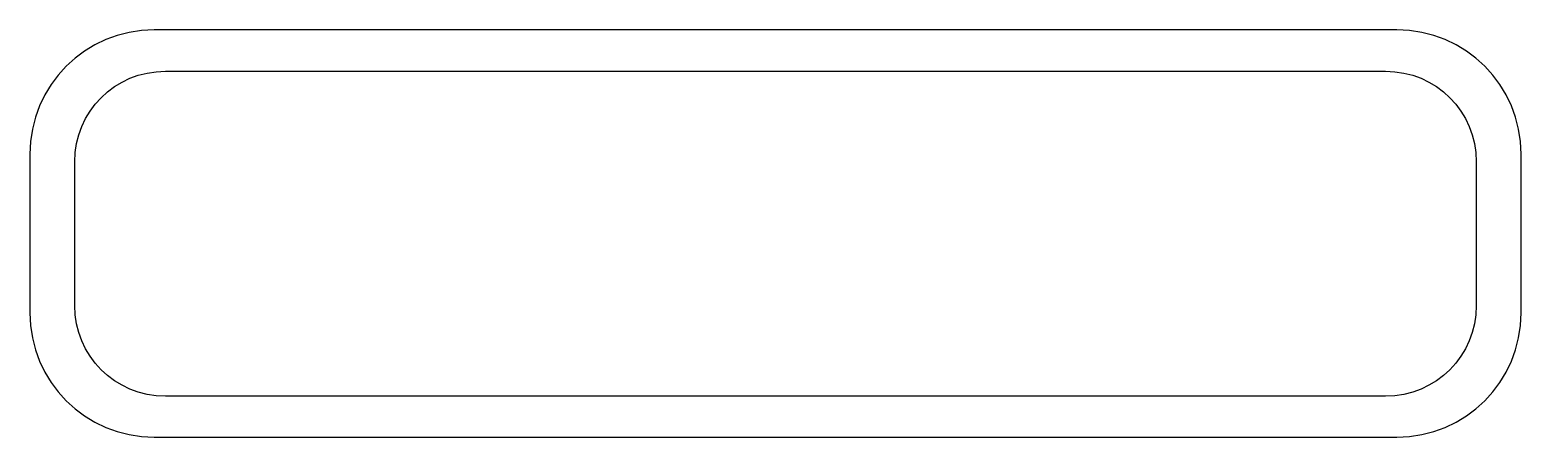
# Model space of a CAD drawing. Extents: x 30 to 180, y 128 to 169.
import ezdxf

# ---------------------------------------------------------------- set-up
doc = ezdxf.new("R2010")
doc.units = 0
doc.layers.add('Layer_1', color=7, linetype='CONTINUOUS')

msp = doc.modelspace()

# ---------------------------------------------------------------- linework, layer by layer
at = {"layer": 'Layer_1', "color": 7}
for p, q in [((37.833852, 167.93591), (36.744592, 167.41123)), ((38.978728, 168.35488), (37.833852, 167.93591)), ((40.172957, 168.6619), (38.978728, 168.35488)), ((41.410278, 168.85071), (40.172957, 168.6619)), ((42.684432, 168.91501), (41.410278, 168.85071)), ((50.473879, 168.91501), (42.684432, 168.91501)), ((58.263326, 168.91501), (50.473879, 168.91501)), ((66.052773, 168.91501), (58.263326, 168.91501)), ((73.84222, 168.91501), (66.052773, 168.91501)), ((81.631667, 168.91501), (73.84222, 168.91501)), ((89.421114, 168.91501), (81.631667, 168.91501)), ((97.210561, 168.91501), (89.421114, 168.91501)), ((105.00001, 168.91501), (97.210561, 168.91501)), ((112.78945, 168.91501), (105.00001, 168.91501)), ((120.5789, 168.91501), (112.78945, 168.91501)), ((128.36835, 168.91501), (120.5789, 168.91501)), ((136.1578, 168.91501), (128.36835, 168.91501)), ((143.94724, 168.91501), (136.1578, 168.91501)), ((151.73669, 168.91501), (143.94724, 168.91501)), ((159.52614, 168.91501), (151.73669, 168.91501)), ((167.31558, 168.91501), (159.52614, 168.91501)), ((168.58974, 168.85071), (167.31558, 168.91501)), ((169.82706, 168.6619), (168.58974, 168.85071)), ((171.02129, 168.35488), (169.82706, 168.6619)), ((172.16617, 167.93591), (171.02129, 168.35488)), ((173.25543, 167.41123), (172.16617, 167.93591)), ((34.757953, 166.06983), (33.873096, 165.26563)), ((35.717205, 166.78712), (34.757953, 166.06983)), ((36.744592, 167.41123), (35.717205, 166.78712)), ((174.28281, 166.78712), (173.25543, 167.41123)), ((175.24207, 166.06983), (174.28281, 166.78712)), ((176.12692, 165.26563), (175.24207, 166.06983)), ((33.873096, 165.26563), (33.068894, 164.38078)), ((41.102348, 164.35895), (41.976717, 164.58152)), ((41.976717, 164.58152), (42.883822, 164.7183)), ((42.883822, 164.7183), (43.819249, 164.76488)), ((43.819249, 164.76488), (51.466845, 164.76488)), ((51.466845, 164.76488), (59.114438, 164.76488)), ((59.114438, 164.76488), (66.762034, 164.76488)), ((66.762034, 164.76488), (74.40963, 164.76488)), ((74.40963, 164.76488), (82.057223, 164.76488)), ((82.057223, 164.76488), (89.704819, 164.76488)), ((89.704819, 164.76488), (97.352415, 164.76488)), ((97.352415, 164.76488), (105.00001, 164.76488)), ((105.00001, 164.76488), (112.6476, 164.76488)), ((112.6476, 164.76488), (120.2952, 164.76488)), ((120.2952, 164.76488), (127.9428, 164.76488)), ((127.9428, 164.76488), (135.59039, 164.76488)), ((135.59039, 164.76488), (143.23799, 164.76488)), ((143.23799, 164.76488), (150.88558, 164.76488)), ((150.88558, 164.76488), (158.53317, 164.76488)), ((158.53317, 164.76488), (166.18077, 164.76488)), ((166.18077, 164.76488), (167.11618, 164.71828)), ((167.11618, 164.71828), (168.02323, 164.5815)), ((168.02323, 164.5815), (168.89753, 164.35893)), ((176.93112, 164.38078), (176.12692, 165.26563)), ((32.351607, 163.42152), (31.727497, 162.39414)), ((33.068894, 164.38078), (32.351607, 163.42152)), ((38.020654, 162.69926), (38.719871, 163.22076)), ((38.719871, 163.22076), (39.469507, 163.67415)), ((39.469507, 163.67415), (40.265138, 164.05502)), ((40.265138, 164.05502), (41.102348, 164.35895)), ((168.89753, 164.35893), (169.73464, 164.055)), ((169.73464, 164.055), (170.53015, 163.67413)), ((170.53015, 163.67413), (171.27965, 163.22074)), ((171.27965, 163.22074), (171.97873, 162.69924)), ((177.64841, 163.42152), (176.93112, 164.38078)), ((178.27252, 162.39414), (177.64841, 163.42152)), ((31.727497, 162.39414), (31.202823, 161.30488)), ((36.791151, 161.46966), (37.376275, 162.11409)), ((37.376275, 162.11409), (38.020654, 162.69926)), ((171.97873, 162.69924), (172.62297, 162.11407)), ((172.62297, 162.11407), (173.20794, 161.46964)), ((178.7972, 161.30488), (178.27252, 162.39414)), ((30.783845, 160.16), (30.476825, 158.96577)), ((31.202823, 161.30488), (30.783845, 160.16)), ((35.816356, 160.02072), (36.269705, 160.7704)), ((36.269705, 160.7704), (36.791151, 161.46966)), ((173.20794, 161.46964), (173.72925, 160.77038)), ((173.72925, 160.77038), (174.18247, 160.0207)), ((179.21617, 160.16), (178.7972, 161.30488)), ((179.52319, 158.96577), (179.21617, 160.16)), ((30.476825, 158.96577), (30.288021, 157.72845)), ((35.131625, 158.38781), (35.435522, 159.22505)), ((35.435522, 159.22505), (35.816356, 160.02072)), ((174.18247, 160.0207), (174.56319, 159.22503)), ((174.56319, 159.22503), (174.86699, 158.38779)), ((179.712, 157.72845), (179.52319, 158.96577)), ((30.288021, 157.72845), (30.223691, 156.45429)), ((34.772317, 156.60629), (34.909083, 157.51341)), ((34.909083, 157.51341), (35.131625, 158.38781)), ((174.86699, 158.38779), (175.08945, 157.51339)), ((175.08945, 157.51339), (175.22617, 156.60627)), ((179.7763, 156.45429), (179.712, 157.72845)), ((30.223691, 156.45429), (30.223691, 155.46001)), ((34.725747, 155.67086), (34.772317, 156.60629)), ((34.725747, 154.77182), (34.725747, 155.67086)), ((175.22617, 156.60627), (175.27267, 155.67084)), ((175.27267, 155.67084), (175.27267, 154.7718)), ((179.7763, 155.46001), (179.7763, 156.45429)), ((30.223691, 155.46001), (30.223691, 154.46572)), ((30.223691, 154.46572), (30.223691, 153.47143)), ((34.725747, 153.87278), (34.725747, 154.77182)), ((175.27267, 154.7718), (175.27267, 153.87276)), ((179.7763, 154.46572), (179.7763, 155.46001)), ((179.7763, 153.47143), (179.7763, 154.46572)), ((30.223691, 153.47143), (30.223691, 152.47715)), ((34.725747, 152.97374), (34.725747, 153.87278)), ((34.725747, 152.0747), (34.725747, 152.97374)), ((175.27267, 153.87276), (175.27267, 152.97372)), ((175.27267, 152.97372), (175.27267, 152.07468)), ((179.7763, 152.47715), (179.7763, 153.47143)), ((30.223691, 152.47715), (30.223691, 151.48286)), ((30.223691, 151.48286), (30.223691, 150.48857)), ((34.725747, 151.17566), (34.725747, 152.0747)), ((34.725747, 150.27662), (34.725747, 151.17566)), ((175.27267, 152.07468), (175.27267, 151.17564)), ((175.27267, 151.17564), (175.27267, 150.2766)), ((179.7763, 151.48286), (179.7763, 152.47715)), ((179.7763, 150.48857), (179.7763, 151.48286)), ((30.223691, 150.48857), (30.223691, 149.49429)), ((34.725747, 149.37757), (34.725747, 150.27662)), ((175.27267, 150.2766), (175.27267, 149.37755)), ((179.7763, 149.49429), (179.7763, 150.48857)), ((30.223691, 149.49429), (30.223691, 148.5)), ((30.223691, 148.5), (30.223691, 147.50571)), ((34.725747, 148.47853), (34.725747, 149.37757)), ((34.725747, 147.57949), (34.725747, 148.47853)), ((175.27267, 149.37755), (175.27267, 148.47851)), ((175.27267, 148.47851), (175.27267, 147.57947)), ((179.7763, 148.5), (179.7763, 149.49429)), ((179.7763, 147.50571), (179.7763, 148.5)), ((30.223691, 147.50571), (30.223691, 146.51143)), ((34.725747, 146.68045), (34.725747, 147.57949)), ((34.725747, 145.78141), (34.725747, 146.68045)), ((175.27267, 147.57947), (175.27267, 146.68043)), ((175.27267, 146.68043), (175.27267, 145.78139)), ((179.7763, 146.51143), (179.7763, 147.50571)), ((30.223691, 146.51143), (30.223691, 145.51714)), ((30.223691, 145.51714), (30.223691, 144.52285)), ((34.725747, 144.88237), (34.725747, 145.78141)), ((175.27267, 145.78139), (175.27267, 144.88235)), ((179.7763, 145.51714), (179.7763, 146.51143)), ((179.7763, 144.52285), (179.7763, 145.51714)), ((30.223691, 144.52285), (30.223691, 143.52856)), ((34.725747, 143.98333), (34.725747, 144.88237)), ((34.725747, 143.08429), (34.725747, 143.98333)), ((175.27267, 144.88235), (175.27267, 143.98331)), ((175.27267, 143.98331), (175.27267, 143.08427)), ((179.7763, 143.52856), (179.7763, 144.52285)), ((30.223691, 143.52856), (30.223691, 142.53428)), ((30.223691, 142.53428), (30.223691, 141.53999)), ((34.725747, 142.18525), (34.725747, 143.08429)), ((34.725747, 141.28621), (34.725747, 142.18525)), ((175.27267, 143.08427), (175.27267, 142.18523)), ((175.27267, 142.18523), (175.27267, 141.28619)), ((179.7763, 142.53428), (179.7763, 143.52856)), ((179.7763, 141.53999), (179.7763, 142.53428)), ((30.223691, 141.53999), (30.223691, 140.5457)), ((34.772317, 140.3508), (34.725747, 141.28621)), ((175.27267, 141.28619), (175.22617, 140.35078)), ((179.7763, 140.5457), (179.7763, 141.53999)), ((30.223691, 140.5457), (30.288021, 139.27155)), ((30.288021, 139.27155), (30.476825, 138.03423)), ((34.909083, 139.44374), (34.772317, 140.3508)), ((35.131625, 138.56945), (34.909083, 139.44374)), ((175.08945, 139.44372), (174.86699, 138.56943)), ((175.22617, 140.35078), (175.08945, 139.44372)), ((179.52319, 138.03423), (179.712, 139.27155)), ((179.712, 139.27155), (179.7763, 140.5457)), ((30.476825, 138.03423), (30.783845, 136.84)), ((35.435522, 137.73234), (35.131625, 138.56945)), ((35.816356, 136.93683), (35.435522, 137.73234)), ((174.56319, 137.73232), (174.18247, 136.93681)), ((174.86699, 138.56943), (174.56319, 137.73232)), ((179.21617, 136.84), (179.52319, 138.03423)), ((30.783845, 136.84), (31.202823, 135.69513)), ((36.269705, 136.18732), (35.816356, 136.93683)), ((36.791151, 135.48825), (36.269705, 136.18732)), ((173.72925, 136.1873), (173.20794, 135.48823)), ((174.18247, 136.93681), (173.72925, 136.1873)), ((178.7972, 135.69513), (179.21617, 136.84)), ((31.202823, 135.69513), (31.727497, 134.60586)), ((31.727497, 134.60586), (32.351607, 133.57848)), ((37.376275, 134.84401), (36.791151, 135.48825)), ((38.020654, 134.25901), (37.376275, 134.84401)), ((172.62297, 134.84399), (171.97873, 134.25901)), ((173.20794, 135.48823), (172.62297, 134.84399)), ((177.64841, 133.57848), (178.27252, 134.60586)), ((178.27252, 134.60586), (178.7972, 135.69513)), ((32.351607, 133.57848), (33.068894, 132.61923)), ((38.719871, 133.73771), (38.020654, 134.25901)), ((39.469507, 133.28449), (38.719871, 133.73771)), ((40.265138, 132.90377), (39.469507, 133.28449)), ((170.53015, 133.28449), (169.73464, 132.90377)), ((171.27965, 133.73771), (170.53015, 133.28449)), ((171.97873, 134.25901), (171.27965, 133.73771)), ((176.93112, 132.61923), (177.64841, 133.57848)), ((33.068894, 132.61923), (33.873096, 131.73437)), ((33.873096, 131.73437), (34.757953, 130.93017)), ((41.102348, 132.59997), (40.265138, 132.90377)), ((41.976717, 132.37751), (41.102348, 132.59997)), ((42.883822, 132.24079), (41.976717, 132.37751)), ((43.819249, 132.19429), (42.883822, 132.24079)), ((51.466845, 132.19429), (43.819249, 132.19429)), ((59.114438, 132.19429), (51.466845, 132.19429)), ((66.762034, 132.19429), (59.114438, 132.19429)), ((74.40963, 132.19429), (66.762034, 132.19429)), ((82.057223, 132.19429), (74.40963, 132.19429)), ((89.704819, 132.19429), (82.057223, 132.19429)), ((97.352415, 132.19429), (89.704819, 132.19429)), ((105.00001, 132.19429), (97.352415, 132.19429)), ((112.6476, 132.19429), (105.00001, 132.19429)), ((120.2952, 132.19429), (112.6476, 132.19429)), ((127.9428, 132.19429), (120.2952, 132.19429)), ((135.59039, 132.19429), (127.9428, 132.19429)), ((143.23799, 132.19429), (135.59039, 132.19429)), ((150.88558, 132.19429), (143.23799, 132.19429)), ((158.53317, 132.19429), (150.88558, 132.19429)), ((166.18077, 132.19429), (158.53317, 132.19429)), ((167.11618, 132.24079), (166.18077, 132.19429)), ((168.02323, 132.37751), (167.11618, 132.24079)), ((168.89753, 132.59997), (168.02323, 132.37751)), ((169.73464, 132.90377), (168.89753, 132.59997)), ((175.24207, 130.93017), (176.12692, 131.73437)), ((176.12692, 131.73437), (176.93112, 132.61923)), ((34.757953, 130.93017), (35.717205, 130.21288)), ((35.717205, 130.21288), (36.744592, 129.58877)), ((173.25543, 129.58877), (174.28281, 130.21288)), ((174.28281, 130.21288), (175.24207, 130.93017)), ((36.744592, 129.58877), (37.833852, 129.0641)), ((37.833852, 129.0641), (38.978728, 128.64512)), ((38.978728, 128.64512), (40.172957, 128.3381)), ((169.82706, 128.3381), (171.02129, 128.64512)), ((171.02129, 128.64512), (172.16617, 129.0641)), ((172.16617, 129.0641), (173.25543, 129.58877)), ((40.172957, 128.3381), (41.410278, 128.14929)), ((41.410278, 128.14929), (42.684432, 128.08499)), ((42.684432, 128.08499), (50.473879, 128.08499)), ((50.473879, 128.08499), (58.263326, 128.08499)), ((58.263326, 128.08499), (66.052773, 128.08499)), ((66.052773, 128.08499), (73.84222, 128.08499)), ((73.84222, 128.08499), (81.631667, 128.08499)), ((81.631667, 128.08499), (89.421114, 128.08499)), ((89.421114, 128.08499), (97.210561, 128.08499)), ((97.210561, 128.08499), (105.00001, 128.08499)), ((105.00001, 128.08499), (112.78946, 128.08499)), ((112.78946, 128.08499), (120.5789, 128.08499)), ((120.5789, 128.08499), (128.36835, 128.08499)), ((128.36835, 128.08499), (136.1578, 128.08499)), ((136.1578, 128.08499), (143.94724, 128.08499)), ((143.94724, 128.08499), (151.73669, 128.08499)), ((151.73669, 128.08499), (159.52614, 128.08499)), ((159.52614, 128.08499), (167.31558, 128.08499)), ((167.31558, 128.08499), (168.58974, 128.14929)), ((168.58974, 128.14929), (169.82706, 128.3381))]:
    msp.add_line(p, q, dxfattribs=at)

doc.saveas('drawing.dxf')
